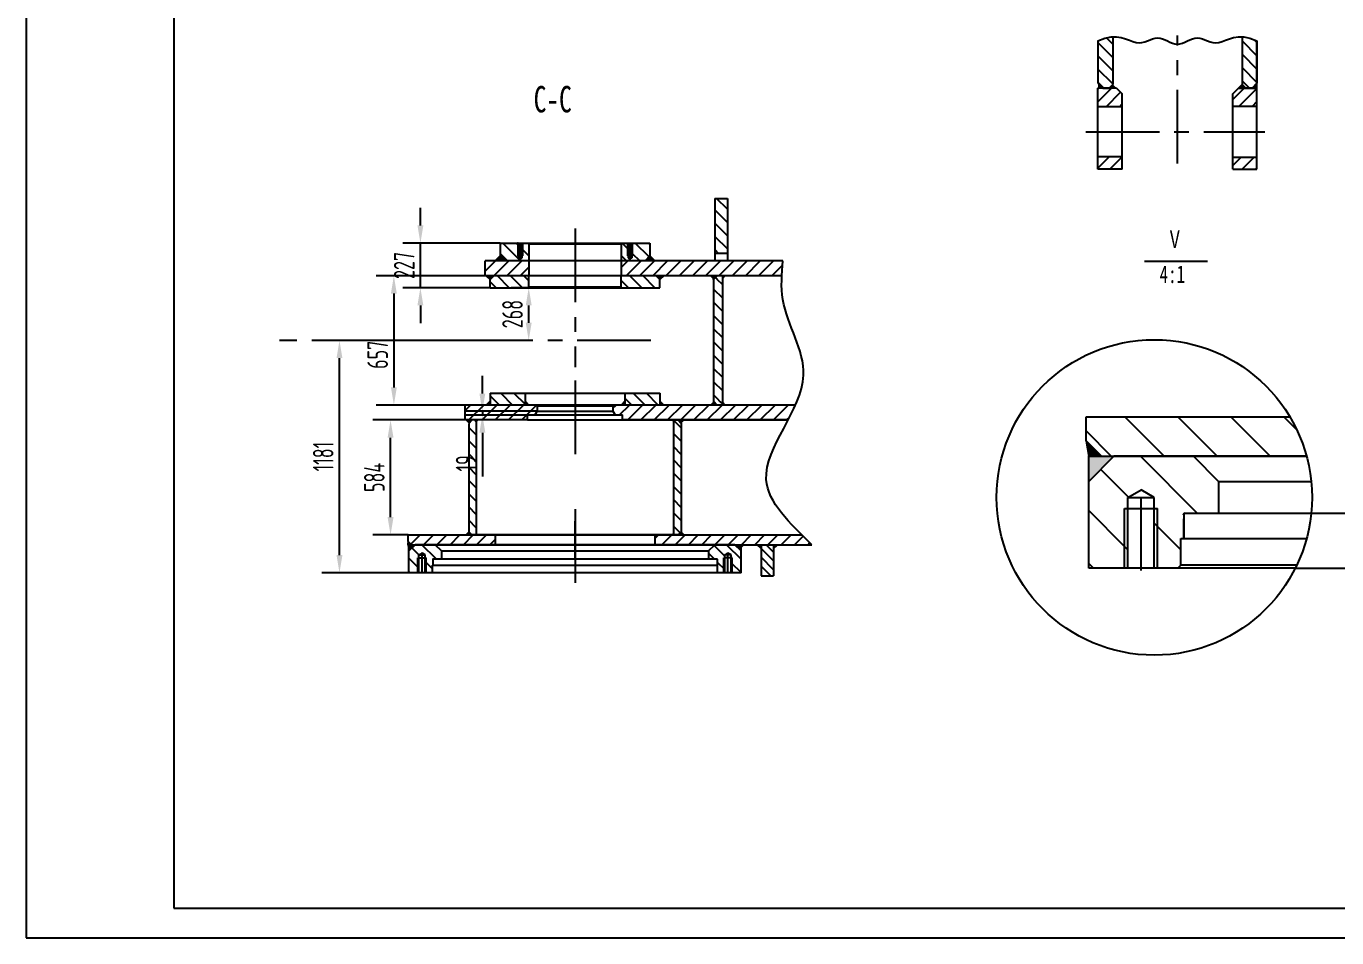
# Model space of a CAD drawing. Header units: millimetres. Extents: x 0 to 12600, y 0 to 8910.
# Drawn here: x 0 to 6665, y 0 to 4635 of the extents above; entities that cross this region are included whole.
import ezdxf

# ---------------------------------------------------------------- set-up
doc = ezdxf.new("R2010")
doc.units = ezdxf.units.MM
doc.header["$LTSCALE"] = 300
doc.linetypes.add('F', pattern=[0.75, 0.5, -0.25])
doc.linetypes.add('G', pattern=[2, 1.25, -0.25, 0.25, -0.25])
for name, color, linetype in [('01', 7, 'Continuous'), ('02', 1, 'Continuous'), ('04', 2, 'F'), ('05', 4, 'G'), ('08', 1, 'Continuous'), ('11', 3, 'Continuous')]:
    doc.layers.add(name, color=color, linetype=linetype)
doc.styles.get("Standard").update_dxf_attribs({"font": 'isocp', "width": 0.707, "bigfont": 'intecad.shx'})
doc.dimstyles.new('INTE', dxfattribs={"dimscale": 30, "dimtxt": 3.5, "dimasz": 3, "dimexe": 3, "dimexo": 0, "dimgap": 1, "dimtad": 1, "dimdec": 3, "dimdsep": 46, "dimtxsty": 'Standard', "dimcen": 0, "dimclrd": 1, "dimclre": 1, "dimclrt": 3, "dimaunit": 1, "dimadec": 0, "dimazin": 0, "dimtfac": 1, "dimtdec": 3, "dimtmove": 0, "dimatfit": 0, "dimfxl": 1, "dimarcsym": 0})
pattern_1 = [(315, (-2.6, 7919.87), (-33.67596, -33.67596), [])]
pattern_2 = [(315, (-2314.384, 7227.41), (-33.67596, -33.67596), [])]
pattern_3 = [(225, (-2314.384, 7227.41), (-33.67596, 33.67596), [])]
pattern_4 = [(45, (-6732.785, 2642.085), (-33.67596, 33.67596), [])]
pattern_5 = [(135, (638.734, 2157), (-33.67596, -33.67596), [])]

# ---------------------------------------------------------------- blocks, each defined once
blk = doc.blocks.new('*D189')
at = {"layer": '08', "color": 1, "lineweight": -2}
for p, q in [((2285.2, 3037.3), (1503.1, 3037.3)), ((1593.1, 1946.3), (1593.1, 2947.3)), ((1946.5, 1856.3), (1503.1, 1856.3))]:
    blk.add_line(p, q, dxfattribs=at)
at = {"layer": '08', "color": 1}
for points in [[(1578.1, 2947.3), (1608.1, 2947.3), (1593.1, 3037.3)], [(1578.1, 1946.3), (1608.1, 1946.3), (1593.1, 1856.3)]]:
    blk.add_solid(points, dxfattribs=at)
at = {"layer": 'Defpoints', "color": 0}
for p in [(1593.1, 3037.3), (2285.2, 3037.3), (1946.5, 1856.3)]:
    blk.add_point(p, dxfattribs=at)
at = {"layer": '08', "color": 3, "insert": (1510.6, 2446.8), "char_height": 105, "attachment_point": 5, "rotation": 90}
blk.add_mtext('1181', dxfattribs=at)
blk = doc.blocks.new('*D190')
at = {"layer": '08', "color": 1, "lineweight": -2}
for p, q in [((2232, 2632.8), (1762.9, 2632.8)), ((1852.9, 2138.8), (1852.9, 2542.8)), ((1943, 2048.8), (1762.9, 2048.8))]:
    blk.add_line(p, q, dxfattribs=at)
at = {"layer": '08', "color": 1}
for points in [[(1837.9, 2542.8), (1867.9, 2542.8), (1852.9, 2632.8)], [(1837.9, 2138.8), (1867.9, 2138.8), (1852.9, 2048.8)]]:
    blk.add_solid(points, dxfattribs=at)
at = {"layer": 'Defpoints', "color": 0}
for p in [(1852.9, 2632.8), (2232, 2632.8), (1943, 2048.8)]:
    blk.add_point(p, dxfattribs=at)
at = {"layer": '08', "color": 3, "insert": (1770.4, 2340.8), "char_height": 105, "attachment_point": 5, "rotation": 90}
blk.add_mtext('584', dxfattribs=at)
blk = doc.blocks.new('*U181', base_point=(1829.9, 4362.6))
at = {"layer": '01'}
for p, q in [((1829.9, 4362.6), (1828.4, 4364.1)), ((1829.9, 4362.6), (3277.8, 4362.6)), ((3277.8, 4362.6), (3279.3, 4364.1))]:
    blk.add_line(p, q, dxfattribs=at)
blk = doc.blocks.new('*D191')
at = {"layer": '08', "color": 1, "lineweight": -2}
for p, q in [((2004.7, 3622.3), (2004.7, 3712.3)), ((2410, 3532.3), (1914.7, 3532.3)), ((2004.7, 3305.3), (2004.7, 3532.3)), ((2359, 3305.3), (1914.7, 3305.3)), ((2004.7, 3215.3), (2004.7, 3125.3))]:
    blk.add_line(p, q, dxfattribs=at)
at = {"layer": '08', "color": 1}
for points in [[(1989.7, 3622.3), (2019.7, 3622.3), (2004.7, 3532.3)], [(1989.7, 3215.3), (2019.7, 3215.3), (2004.7, 3305.3)]]:
    blk.add_solid(points, dxfattribs=at)
at = {"layer": 'Defpoints', "color": 0}
for p in [(2004.7, 3532.3), (2410, 3532.3), (2359, 3305.3)]:
    blk.add_point(p, dxfattribs=at)
at = {"layer": '08', "color": 3, "insert": (1922.2, 3418.8), "char_height": 105, "attachment_point": 5, "rotation": 90}
blk.add_mtext('227', dxfattribs=at)
blk = doc.blocks.new('*D192')
at = {"layer": '08', "color": 1, "lineweight": -2}
for p, q in [((2334, 3365.8), (1779.8, 3365.8)), ((1869.8, 3275.8), (1869.8, 2798.8)), ((2232, 2708.8), (1779.8, 2708.8))]:
    blk.add_line(p, q, dxfattribs=at)
at = {"layer": '08', "color": 1}
for points in [[(1854.8, 3275.8), (1884.8, 3275.8), (1869.8, 3365.8)], [(1854.8, 2798.8), (1884.8, 2798.8), (1869.8, 2708.8)]]:
    blk.add_solid(points, dxfattribs=at)
at = {"layer": 'Defpoints', "color": 0}
for p in [(2334, 3365.8), (1869.8, 2708.8), (2232, 2708.8)]:
    blk.add_point(p, dxfattribs=at)
at = {"layer": '08', "color": 3, "insert": (1787.3, 2964.4), "char_height": 105, "attachment_point": 5, "rotation": 90}
blk.add_mtext('657', dxfattribs=at)
blk = doc.blocks.new('*U180', base_point=(3571.6, 6063.5))
at = {"layer": '01'}
for p, q in [((3554.8, 6063.5), (3554.8, 5973.5)), ((3588.4, 6063.5), (3588.4, 5973.5)), ((3592.6, 5987.5), (3550.6, 5987.5)), ((3588.4, 5973.5), (3554.8, 5973.5)), ((3554.8, 5973.5), (3571.6, 5963.8)), ((3588.4, 5973.5), (3571.6, 5963.8))]:
    blk.add_line(p, q, dxfattribs=at)
at = {"layer": '02'}
for p, q in [((3550.6, 6063.5), (3550.6, 5987.5)), ((3592.6, 6063.5), (3592.6, 5987.5))]:
    blk.add_line(p, q, dxfattribs=at)
at = {"layer": '05'}
blk.add_line((3571.6, 6066.5), (3571.6, 5960.8), dxfattribs=at)
blk = doc.blocks.new('*U184', base_point=(4154.2, 3555))
at = {"layer": '01'}
for p, q in [((4154.2, 3555), (4151.2, 3552)), ((4154.2, 3555), (4624.2, 3555)), ((4624.2, 3555), (4627.2, 3552))]:
    blk.add_line(p, q, dxfattribs=at)
blk = doc.blocks.new('*U183', base_point=(4624.2, 3776))
at = {"layer": '01'}
for p, q in [((4154.2, 3776), (4151.2, 3779)), ((4624.2, 3776), (4154.2, 3776)), ((4624.2, 3776), (4627.2, 3779))]:
    blk.add_line(p, q, dxfattribs=at)
blk = doc.blocks.new('r4eer')
at = {"layer": '01', "color": 7, "linetype": 'Continuous'}
for p, q in [((4777.6, 7205.2), (4787.2, 7210.7)), ((4777.6, 7130.2), (4777.6, 7205.2)), ((4796.8, 7205.2), (4777.6, 7205.2)), ((4796.8, 7205.2), (4787.2, 7210.7)), ((4796.8, 7130.2), (4796.8, 7205.2)), ((4799.2, 7194.2), (4775.2, 7194.2))]:
    blk.add_line(p, q, dxfattribs=at)
at = {"layer": '02', "color": 1, "linetype": 'Continuous'}
for p, q in [((4775.2, 7130.2), (4775.2, 7194.2)), ((4799.2, 7130.2), (4799.2, 7194.2)), ((4777.6, 7130.2), (4774.6, 7130.2))]:
    blk.add_line(p, q, dxfattribs=at)
at = {"layer": '05'}
blk.add_line((4787.2, 7127.2), (4787.2, 7213.7), dxfattribs=at)
blk = doc.blocks.new('*D186')
at = {"layer": '08', "color": 1, "lineweight": -2}
for p, q in [((2592.8, 3305.3), (2465.5, 3305.3)), ((2555.5, 3127.3), (2555.5, 3215.3)), ((2570.4, 3037.3), (2465.5, 3037.3))]:
    blk.add_line(p, q, dxfattribs=at)
at = {"layer": '08', "color": 1}
for points in [[(2540.5, 3215.3), (2570.5, 3215.3), (2555.5, 3305.3)], [(2540.5, 3127.3), (2570.5, 3127.3), (2555.5, 3037.3)]]:
    blk.add_solid(points, dxfattribs=at)
at = {"layer": 'Defpoints', "color": 0}
for p in [(2555.5, 3305.3), (2592.8, 3305.3), (2570.4, 3037.3)]:
    blk.add_point(p, dxfattribs=at)
at = {"layer": '08', "color": 3, "insert": (2473, 3171.3), "char_height": 105, "attachment_point": 5, "rotation": 90}
blk.add_mtext('268', dxfattribs=at)
blk = doc.blocks.new('*U182', base_point=(-1331.9, -2761.9))
at = {"layer": '02', "color": 1, "linetype": 'Continuous'}
for p, q in [((-1765.9, -3184.3), (-1605.5, -3023.9)), ((-1518.8, -3273.9), (-1268.8, -3023.9)), ((-1182, -3273.9), (-932, -3023.9)), ((-845.2, -3273.9), (-595.2, -3023.9)), ((-508.5, -3273.9), (-426.3, -3191.7))]:
    blk.add_line(p, q, dxfattribs=at)
blk = doc.blocks.new('*D187')
at = {"layer": '08', "color": 1, "lineweight": -2}
for p, q in [((6535.1, 2159), (6958.8, 2159)), ((6868.8, 1969), (6868.8, 2069)), ((6453.7, 1879), (6958.8, 1879))]:
    blk.add_line(p, q, dxfattribs=at)
at = {"layer": '08', "color": 1}
for points in [[(6853.8, 2069), (6883.8, 2069), (6868.8, 2159)], [(6853.8, 1969), (6883.8, 1969), (6868.8, 1879)]]:
    blk.add_solid(points, dxfattribs=at)
at = {"layer": 'Defpoints', "color": 0}
for p in [(6535.1, 2159), (6868.8, 2159), (6453.7, 1879)]:
    blk.add_point(p, dxfattribs=at)
at = {"layer": '08', "color": 3, "insert": (6786.3, 2019), "char_height": 105, "attachment_point": 5, "rotation": 90}
blk.add_mtext('70', dxfattribs=at)
blk = doc.blocks.new('*D198')
at = {"layer": '08', "color": 1, "lineweight": -2}
for p, q in [((2319.8, 2767.2), (2319.8, 2857.2)), ((2598.1, 2677.2), (2229.8, 2677.2)), ((2319.8, 2677.2), (2319.8, 2658.2)), ((2549.5, 2658.2), (2229.8, 2658.2)), ((2319.8, 2568.2), (2319.8, 2346.1))]:
    blk.add_line(p, q, dxfattribs=at)
at = {"layer": '08', "color": 1}
for points in [[(2304.8, 2767.2), (2334.8, 2767.2), (2319.8, 2677.2)], [(2304.8, 2568.2), (2334.8, 2568.2), (2319.8, 2658.2)]]:
    blk.add_solid(points, dxfattribs=at)
at = {"layer": 'Defpoints', "color": 0}
for p in [(2598.1, 2677.2), (2319.8, 2658.2), (2549.5, 2658.2)]:
    blk.add_point(p, dxfattribs=at)
at = {"layer": '08', "color": 3, "insert": (2237.3, 2412.1), "char_height": 105, "attachment_point": 5, "rotation": 90}
blk.add_mtext('19', dxfattribs=at)
blk = doc.blocks.new('*U224')
at = {"layer": '01'}
for points in [[(25, 292), (25, 5)], [(25, 5), (415, 5)]]:
    blk.add_lwpolyline(points, dxfattribs=at)
at = {"layer": '02'}
for points in [[(0, 297), (0, 0)], [(0, 0), (420, 0)]]:
    blk.add_lwpolyline(points, dxfattribs=at)

msp = doc.modelspace()

# ---------------------------------------------------------------- hatches: boundary and pattern name
at = {"layer": '02'}
h = msp.add_hatch(dxfattribs=at)
h.set_pattern_fill('ANSI31', color=256, scale=15, angle=90, style=0)
h.set_pattern_definition(pattern_5)
h.paths.add_polyline_path([(5526.2423, 4580.6502), (5517.2639, 4580.4706), (5485.8763, 4574.0397), (5450.2423, 4560.1192), (5450.2423, 4345.5314), (5475.2423, 4320.5314), (5507.2423, 4320.5314), (5526.2423, 4339.5314)])
h = msp.add_hatch(dxfattribs=at)
h.set_pattern_fill('ANSI31', color=256, scale=15, angle=90, style=0)
h.set_pattern_definition(pattern_5)
h.paths.add_polyline_path([(6183.2423, 4339.5314), (6202.2423, 4320.5314), (6234.2423, 4320.5314), (6259.2423, 4345.5314), (6259.2423, 4560.1192), (6223.6082, 4574.0397), (6192.2206, 4580.4706), (6183.2423, 4580.6502)])
for points in [[(5450.2423, 4345.5314), (5450.2423, 4320.5314), (5475.2423, 4320.5314)], [(5526.2423, 4339.5314), (5507.2423, 4320.5314), (5545.2423, 4320.5314)], [(6183.2423, 4339.5314), (6164.2423, 4320.5314), (6202.2423, 4320.5314)], [(6234.2423, 4320.5314), (6259.2423, 4320.5314), (6259.2423, 4345.5314)], [(2434.9677, 3441.8067), (2384.9677, 3441.8067), (2409.9677, 3466.8067)], [(3146.9677, 3441.8067), (3196.9677, 3441.8067), (3171.9677, 3466.8067)], [(3511.9677, 3363.3067), (3511.9677, 3365.8067), (3482.4677, 3365.8067), (3495.4677, 3352.8067), (3495.4677, 3346.8067)], [(3514.4677, 3365.8067), (3511.9677, 3365.8067), (3511.9677, 3363.3067)], [(3553.4677, 3365.8067), (3540.4677, 3365.8067), (3540.4677, 3352.8067)], [(2358.9677, 2708.8067), (2339.9677, 2708.8067), (2358.9677, 2727.8067)], [(2536.9677, 2708.8067), (2555.9677, 2708.8067), (2536.9677, 2727.8067)], [(3044.9677, 2708.8067), (3025.9677, 2708.8067), (3044.9677, 2727.8067)], [(3222.9677, 2708.8067), (3241.9677, 2708.8067), (3222.9677, 2727.8067)], [(3511.9677, 2711.3067), (3511.9677, 2708.8067), (3482.4677, 2708.8067), (3495.4677, 2721.8067), (3495.4677, 2727.8067)], [(3514.4677, 2708.8067), (3511.9677, 2708.8067), (3511.9677, 2711.3067)], [(3553.4677, 2708.8067), (3540.4677, 2708.8067), (3540.4677, 2721.8067)], [(2288.9677, 2632.8067), (2296.9677, 2632.8067), (2288.9677, 2624.8067)], [(3292.9677, 2632.8067), (3284.9677, 2632.8067), (3292.9677, 2624.8067)], [(3330.9677, 2616.8067), (3330.9677, 2615.3067), (3313.4677, 2632.8067), (3330.9677, 2632.8067)], [(5468.7225, 2448.6068), (5403.8945, 2448.6068), (5389.8945, 2526.1335)], [(1946.4677, 1966.8067), (1942.9677, 2014.8067), (1958.9677, 1998.8067), (1978.4677, 1998.8067)], [(3292.9677, 2048.8067), (3284.9677, 2048.8067), (3292.9677, 2056.8067)], [(1946.4677, 1966.8067), (1946.4677, 1998.8067), (1958.9677, 1998.8067), (1978.4677, 1998.8067)], [(3736.9677, 1979.9628), (3736.9677, 1998.8067), (3717.9677, 1998.8067)], [(3800.9677, 1979.9628), (3800.9677, 1998.8067), (3819.9677, 1998.8067)]]:
    msp.add_hatch(color=256, dxfattribs=at).paths.add_polyline_path(points)
h = msp.add_hatch(dxfattribs=at)
h.set_pattern_fill('ANSI31', color=256, scale=15, style=0)
h.set_pattern_definition(pattern_4)
h.paths.add_polyline_path([(5545.2423, 4320.5314), (5450.2423, 4320.5314), (5450.2423, 4225.5314), (5573.7423, 4225.5314), (5573.7423, 4290.5314)])
h.paths.add_polyline_path([(5450.2423, 3971.5314), (5450.2423, 3907.5314), (5573.7423, 3907.5314), (5573.7423, 3971.5314)])
h = msp.add_hatch(dxfattribs=at)
h.set_pattern_fill('ANSI31', color=256, scale=15, style=0)
h.set_pattern_definition(pattern_4)
h.paths.add_polyline_path([(6259.2423, 4228.5314), (6259.2423, 4320.5314), (6164.8239, 4320.5314), (6135.7423, 4290.5314), (6135.7423, 4228.5314)])
h.paths.add_polyline_path([(6135.7423, 3968.5314), (6135.7423, 3907.5314), (6259.2423, 3907.5314), (6259.2423, 3968.5314)])
at = {"layer": '02', "linetype": 'Continuous'}
h = msp.add_hatch(dxfattribs=at)
h.set_pattern_fill('ANSI31', color=1, scale=15, angle=180, style=0)
h.set_pattern_definition(pattern_2)
h.paths.add_polyline_path([(3565.9677, 3479.8067), (3501.9677, 3479.8067), (3501.9677, 3681.9624), (3501.9677, 3759.8067), (3565.9677, 3759.8067), (3565.9677, 3703.3121)])
h = msp.add_hatch(dxfattribs=at)
h.set_pattern_fill('ANSI31', color=1, scale=15, angle=180, style=0)
h.set_pattern_definition([(315, (-2020.56, 6899.26), (-33.67596, -33.67596), [])])
h.paths.add_polyline_path([(2499.4677, 3532.3067), (2499.4677, 3468.3067), (2501.8677, 3468.3067), (2501.8677, 3457.3067), (2511.4677, 3451.7641), (2511.4677, 3448.7641), (2511.4677, 3441.8067), (2434.9677, 3441.8067), (2409.9677, 3466.8067), (2409.9677, 3532.3067)])
h.paths.add_polyline_path([(2523.4677, 3532.3067), (2552.9677, 3532.3067), (2555.9677, 3529.3067), (2555.9677, 3441.8067), (2511.4677, 3441.8067), (2511.4677, 3451.7641), (2521.0677, 3457.3067), (2521.0677, 3468.3067), (2523.4677, 3468.3067)])
h.paths.add_polyline_path([(3082.4677, 3532.3067), (3083.083, 3532.3067), (3171.9677, 3532.3067), (3171.9677, 3466.8067), (3146.9677, 3441.8067), (3070.4677, 3441.8067), (3070.4677, 3451.7641), (3080.0677, 3457.3067), (3080.0677, 3468.3067), (3082.4677, 3468.3067)])
h.paths.add_polyline_path([(3058.4677, 3468.3067), (3060.8677, 3468.3067), (3060.8677, 3457.3067), (3070.4677, 3451.7641), (3070.4677, 3448.7641), (3070.4677, 3441.8067), (3025.9677, 3441.8067), (3025.9677, 3529.3067), (3028.9677, 3532.3067), (3058.4677, 3532.3067)])
h.paths.add_polyline_path([(3060.8677, 3457.3067), (3070.4677, 3457.3067), (3070.4677, 3451.7641)], flags=16)
h.paths.add_polyline_path([(2511.4677, 3451.7641), (2511.4677, 3457.3067), (2521.0677, 3457.3067)], flags=16)
h = msp.add_hatch(dxfattribs=at)
h.set_pattern_fill('ANSI31', color=1, scale=15, angle=270, style=0)
h.set_pattern_definition(pattern_3)
h.paths.add_polyline_path([(2555.9677, 3441.8067), (2555.9677, 3365.8067), (2377.9677, 3365.8067), (2333.9677, 3365.8067), (2333.9677, 3441.8067)])
edge = h.paths.add_edge_path()
edge.add_line((3495.566, 3441.8067), (3848.1082, 3441.8067))
edge.add_spline(control_points=[(3848.1082, 3441.8067), (3846.0337, 3416.4477), (3843.9592, 3391.0888), (3842.8018, 3365.8067)], knot_values=[1487.605752324, 1487.605752324, 1487.605752324, 1487.605752324, 1563.16082255, 1563.16082255, 1563.16082255, 1563.16082255], degree=3, periodic=0)
edge.add_line((3842.8018, 3365.8067), (3490.3866, 3365.8067))
edge.add_line((3490.3866, 3365.8067), (3025.9677, 3365.8067))
edge.add_line((3025.9677, 3365.8067), (3025.9677, 3441.8067))
edge.add_line((3025.9677, 3441.8067), (3146.9677, 3441.8067))
edge.add_line((3146.9677, 3441.8067), (3495.566, 3441.8067))
at = {"layer": '02'}
h = msp.add_hatch(color=256, dxfattribs=at)
h.paths.add_polyline_path([(2358.9677, 3346.8067), (2358.9677, 3365.8067), (2377.9677, 3365.8067)])
h.paths.add_polyline_path([(2358.9677, 3346.8067), (2339.9677, 3365.8067), (2358.9677, 3365.8067)])
at = {"layer": '02', "linetype": 'Continuous'}
h = msp.add_hatch(dxfattribs=at)
h.set_pattern_fill('ANSI31', color=1, scale=15, angle=180, style=0)
h.set_pattern_definition(pattern_1)
h.paths.add_polyline_path([(2358.9677, 3305.3067), (2358.9677, 3346.8067), (2377.9677, 3365.8067), (2555.9677, 3365.8067), (2555.9677, 3305.3067)])
h.paths.add_polyline_path([(3025.9677, 3305.3067), (3025.9677, 3365.8067), (3164.6086, 3365.8067), (3149.4677, 3346.8067), (3149.4677, 3305.3067)])
h.paths.add_polyline_path([(3164.6086, 3305.3067), (3149.4677, 3305.3067), (3149.4677, 3346.8067), (3164.6086, 3346.8067)])
h.paths.add_polyline_path([(3164.6086, 3346.8067), (3185.3276, 3346.8067), (3185.3276, 3305.3067), (3164.6086, 3305.3067)])
h.paths.add_polyline_path([(3222.9677, 3346.8067), (3222.9677, 3305.3067), (3185.3276, 3305.3067), (3185.3276, 3346.8067)])
h.paths.add_polyline_path([(3203.9677, 3365.8067), (3222.9677, 3346.8067), (3185.3276, 3346.8067), (3185.3276, 3365.8067)])
h.paths.add_polyline_path([(3164.6086, 3365.8067), (3185.3276, 3365.8067), (3185.3276, 3346.8067), (3164.6086, 3346.8067)])
h.paths.add_polyline_path([(3164.6086, 3346.8067), (3149.4677, 3346.8067), (3164.6086, 3365.8067)])
at = {"layer": '02'}
h = msp.add_hatch(color=256, dxfattribs=at)
h.paths.add_polyline_path([(3222.9677, 3346.8067), (3222.9677, 3365.8067), (3203.9677, 3365.8067)])
h.paths.add_polyline_path([(3222.9677, 3346.8067), (3241.9677, 3365.8067), (3222.9677, 3365.8067)])
at = {"layer": '02', "linetype": 'Continuous'}
h = msp.add_hatch(dxfattribs=at)
h.set_pattern_fill('ANSI31', color=1, scale=15, angle=180, style=0)
h.set_pattern_definition(pattern_2)
h.paths.add_polyline_path([(2358.9677, 2708.8067), (2358.9677, 2769.3067), (2536.9677, 2769.3067), (2536.9677, 2708.8067)])
h.paths.add_polyline_path([(3044.9677, 2708.8067), (3044.9677, 2769.3067), (3222.9677, 2769.3067), (3222.9677, 2708.8067)])
h = msp.add_hatch(dxfattribs=at)
h.set_pattern_fill('ANSI31', color=1, scale=15, angle=270, style=0)
h.set_pattern_definition([(225, (-2314.384, 7227.61), (-33.67596, 33.67596), [])])
h.paths.add_polyline_path([(2231.9677, 2632.8067), (2231.9677, 2708.8067), (2594.3827, 2708.8067), (2598.0777, 2702.4067), (2598.0777, 2677.2067), (2587.1081, 2658.2067), (2549.5427, 2658.2067), (2549.5427, 2632.8067)])
edge = h.paths.add_edge_path()
edge.add_spline(control_points=[(3912.4382, 2708.8067), (3901.1759, 2683.4001), (3888.4011, 2658.0426), (3875.1815, 2632.8067)], knot_values=[731.818398396, 731.818398396, 731.818398396, 731.818398396, 810.694630061, 810.694630061, 810.694630061, 810.694630061], degree=3, periodic=0)
edge.add_line((3875.1815, 2632.8067), (3032.3927, 2632.8067))
edge.add_line((3032.3927, 2632.8067), (3032.3927, 2658.2067))
edge.add_line((3032.3927, 2658.2067), (2994.8274, 2658.2067))
edge.add_line((2994.8274, 2658.2067), (2983.8577, 2677.2067))
edge.add_line((2983.8577, 2677.2067), (2983.8577, 2702.4067))
edge.add_line((2983.8577, 2702.4067), (2987.5528, 2708.8067))
edge.add_line((2987.5528, 2708.8067), (3912.4382, 2708.8067))
at = {"layer": '02'}
h = msp.add_hatch(color=256, dxfattribs=at)
h.paths.add_polyline_path([(2250.9677, 2616.8067), (2266.9677, 2632.8067), (2250.9677, 2632.8067)])
h.paths.add_polyline_path([(2250.9677, 2619.8067), (2250.9677, 2632.8067), (2237.9677, 2632.8067)])
h = msp.add_hatch(dxfattribs=at)
h.set_pattern_fill('ANSI31', color=256, scale=15, angle=180, style=0)
h.set_pattern_definition(pattern_2)
h.paths.add_polyline_path([(3292.9677, 2632.8067), (3313.4677, 2632.8067), (3330.9677, 2615.3067), (3330.9677, 2064.8067), (3314.9677, 2048.8067), (3292.9677, 2048.8067)])
h.paths.add_polyline_path([(2288.9677, 2048.8067), (2266.9677, 2048.8067), (2250.9677, 2064.8067), (2250.9677, 2615.3067), (2268.4677, 2632.8067), (2288.9677, 2632.8067)])
h = msp.add_hatch(color=256, dxfattribs=at)
h.paths.add_polyline_path([(3330.9677, 2616.8067), (3314.9677, 2632.8067), (3330.9677, 2632.8067)])
h.paths.add_polyline_path([(3330.9677, 2619.8067), (3330.9677, 2632.8067), (3343.9677, 2632.8067)])
at = {"layer": '02', "linetype": 'Continuous'}
msp.add_hatch(color=1, dxfattribs=at).paths.add_polyline_path([(5531.8945, 2448.6068), (5403.8945, 2448.6068), (5403.8945, 2320.6068)])
at = {"layer": '02'}
h = msp.add_hatch(color=256, dxfattribs=at)
h.paths.add_polyline_path([(2250.9677, 2048.8067), (2269.9677, 2048.8067), (2250.9677, 2067.8067)])
h.paths.add_polyline_path([(2237.9677, 2048.8067), (2250.9677, 2048.8067), (2250.9677, 2061.8067)])
h = msp.add_hatch(color=256, dxfattribs=at)
h.paths.add_polyline_path([(3330.9677, 2048.8067), (3311.9677, 2048.8067), (3330.9677, 2067.8067)])
h.paths.add_polyline_path([(3343.9677, 2048.8067), (3330.9677, 2048.8067), (3330.9677, 2061.8067)])
at = {"layer": '02', "linetype": 'Continuous'}
h = msp.add_hatch(dxfattribs=at)
h.set_pattern_fill('ANSI31', color=1, scale=15, angle=270, style=0)
h.set_pattern_definition(pattern_3)
h.paths.add_polyline_path([(2384.4677, 1998.8067), (1958.9677, 1998.8067), (1942.9677, 2014.8067), (1942.9677, 2048.8067), (2384.4677, 2048.8067)])
edge = h.paths.add_edge_path()
edge.add_spline(control_points=[(3943.9894, 2048.8067), (3961.1132, 2032.1119), (3978.6348, 2015.4593), (3996.1563, 1998.8067)], knot_values=[0, 0, 0, 0, 63.111672895, 63.111672895, 63.111672895, 63.111672895], degree=3, periodic=0)
edge.add_line((3996.1563, 1998.8067), (3197.4677, 1998.8067))
edge.add_line((3197.4677, 1998.8067), (3197.4677, 2048.8067))
edge.add_line((3197.4677, 2048.8067), (3314.9677, 2048.8067))
edge.add_line((3314.9677, 2048.8067), (3943.9894, 2048.8067))
at = {"layer": '02'}
h = msp.add_hatch(color=256, dxfattribs=at)
h.paths.add_polyline_path([(1946.4677, 1966.8067), (1942.9677, 1998.8067), (1946.4677, 1998.8067)])
h.paths.add_polyline_path([(1958.9677, 1998.8067), (1978.4677, 1998.8067), (1946.4677, 1966.8067), (1946.4677, 1998.8067), (1942.9677, 1998.8067), (1942.9677, 2007.8067), (1942.9677, 2014.8067)])
at = {"layer": '02', "linetype": 'Continuous'}
h = msp.add_hatch(dxfattribs=at)
h.set_pattern_fill('ANSI31', color=1, scale=15, angle=180, style=0)
h.set_pattern_definition(pattern_1)
h.paths.add_polyline_path([(3635.4677, 1856.4067), (3589.9677, 1856.4067), (3589.9677, 1932.4067), (3585.7677, 1932.4067), (3585.7677, 1946.4067), (3568.9677, 1956.1062), (3552.1677, 1946.4067), (3552.1677, 1932.4067), (3547.9677, 1932.4067), (3547.9677, 1856.4067), (3514.9277, 1856.4067), (3514.9277, 1894.4067), (3514.6777, 1894.4067), (3514.6777, 1926.4067), (3470.4677, 1926.4067), (3470.4677, 1966.8067), (3502.4677, 1998.8067), (3603.4677, 1998.8067), (3635.4677, 1966.8067)])
h.paths.add_polyline_path([(2111.4677, 1966.8067), (2111.4677, 1926.4067), (2067.2577, 1926.4067), (2067.2577, 1894.4067), (2067.0077, 1894.4067), (2067.0077, 1856.4067), (2033.9677, 1856.4067), (2033.9677, 1932.4067), (2029.7677, 1932.4067), (2029.7677, 1946.4067), (2012.9677, 1956.1062), (1996.1677, 1946.4067), (1996.1677, 1932.4067), (1991.9677, 1932.4067), (1991.9677, 1856.4067), (1946.4677, 1856.4067), (1946.4677, 1966.8067), (1978.4677, 1998.8067), (2079.4677, 1998.8067)])
h.paths.add_polyline_path([(1996.1677, 1856.4067), (1991.9677, 1856.4067), (1991.9677, 1932.4067), (1996.1677, 1932.4067)], flags=17)
h.paths.add_polyline_path([(2033.9677, 1856.4067), (2029.7677, 1856.4067), (2029.7677, 1932.4067), (2033.9677, 1932.4067)], flags=16)
h.paths.add_polyline_path([(3552.1677, 1856.4067), (3547.9677, 1856.4067), (3547.9677, 1932.4067), (3552.1677, 1932.4067)], flags=17)
h.paths.add_polyline_path([(3589.9677, 1856.4067), (3585.7677, 1856.4067), (3585.7677, 1932.4067), (3589.9677, 1932.4067)], flags=16)
at = {"layer": '02'}
h = msp.add_hatch(color=256, dxfattribs=at)
h.paths.add_polyline_path([(3635.4677, 1966.8067), (3603.4677, 1998.8067), (3635.4677, 1998.8067)])
h.paths.add_polyline_path([(3635.4677, 1985.8067), (3635.4677, 1998.8067), (3648.4677, 1998.8067)])
at = {"layer": '02', "linetype": 'Continuous'}
h = msp.add_hatch(dxfattribs=at)
h.set_pattern_fill('ANSI31', color=1, scale=10, angle=180, style=0)
h.set_pattern_definition([(315, (-2.6, 7919.868), (-22.45064, -22.45064), [])])
h.paths.add_polyline_path([(3800.9677, 1998.8067), (3736.9677, 1998.8067), (3736.9677, 1839.8404), (3800.9677, 1839.8404)])

# ---------------------------------------------------------------- linework, layer by layer
for p, q in [((6183.2423, 4466.5314), (6183.2423, 4339.5314)), ((5450.2423, 4345.5314), (5475.2423, 4320.5314)), ((5507.2423, 4320.5314), (5526.2423, 4339.5314)), ((6202.2423, 4320.5314), (6183.2423, 4339.5314)), ((6259.2423, 4345.5314), (6234.2423, 4320.5314)), ((5475.2423, 4320.5314), (5507.2423, 4320.5314)), ((6234.2423, 4320.5314), (6202.2423, 4320.5314)), ((3501.9677, 3759.8067), (3565.9677, 3759.8067)), ((3565.9677, 3759.8067), (3565.9677, 3703.3121)), ((2409.9677, 3532.3067), (3171.9677, 3532.3067)), ((2409.9677, 3532.3067), (2409.9677, 3466.8067)), ((2409.9677, 3466.8067), (2434.9677, 3441.8067)), ((3171.9677, 3466.8067), (3146.9677, 3441.8067)), ((3171.9677, 3532.3067), (3171.9677, 3466.8067)), ((2333.9677, 3365.8067), (2333.9677, 3441.8067)), ((3146.9677, 3441.8067), (2434.9677, 3441.8067)), ((3848.1082, 3441.8067), (2790.9677, 3441.8067)), ((2358.9677, 3346.8067), (2377.9677, 3365.8067)), ((2358.9677, 3305.3067), (2358.9677, 3346.8067)), ((3203.9677, 3365.8067), (2377.9677, 3365.8067)), ((3222.9677, 3346.8067), (3203.9677, 3365.8067)), ((3222.9677, 3305.3067), (3222.9677, 3346.8067)), ((2358.9677, 3305.3067), (3222.9677, 3305.3067)), ((2358.9677, 2769.3067), (3222.9677, 2769.3067)), ((2358.9677, 2769.3067), (2358.9677, 2708.8067)), ((3222.9677, 2769.3067), (3222.9677, 2708.8067)), ((3912.4382, 2708.8067), (2231.9677, 2708.8067)), ((2231.9677, 2632.8067), (2231.9677, 2708.8067)), ((3222.9677, 2708.8067), (2358.9677, 2708.8067)), ((2549.9677, 2632.8067), (2231.9677, 2632.8067)), ((2266.9677, 2631.3067), (2250.9677, 2615.3067)), ((2250.9677, 2615.3067), (2250.9677, 2064.8067)), ((2549.9677, 2632.8067), (2266.9677, 2632.8067)), ((3031.9677, 2632.8067), (3875.1815, 2632.8067)), ((3875.1815, 2632.8067), (3031.9677, 2632.8067)), ((3413.9677, 2632.8067), (3031.9677, 2632.8067)), ((3313.4677, 2632.8067), (3330.9677, 2615.3067)), ((5389.8945, 2648.6068), (6426.5677, 2648.6068)), ((5389.8945, 2526.1335), (5389.8945, 2648.6068)), ((5403.8945, 2320.6068), (5531.8945, 2448.6068)), ((5403.8945, 2448.6068), (6511.1832, 2448.6068)), ((6511.1832, 2448.6068), (5531.8945, 2448.6068)), ((5403.8945, 1879.0068), (5403.8945, 2320.6068)), ((1942.9677, 2014.8067), (1942.9677, 2048.8067)), ((1942.9677, 2048.8067), (3943.9894, 2048.8067)), ((1942.9677, 2014.8067), (1958.9677, 1998.8067)), ((2250.9677, 2064.8067), (2266.9677, 2048.8067)), ((3314.9677, 2048.8067), (2266.9677, 2048.8067)), ((1946.4677, 1966.8067), (1978.4677, 1998.8067)), ((1946.4677, 1966.8067), (1978.4677, 1998.8067)), ((1946.4677, 1856.4067), (1946.4677, 1966.8067)), ((1958.9677, 1998.8067), (3996.1563, 1998.8067)), ((3603.4677, 1998.8067), (1978.4677, 1998.8067)), ((3635.4677, 1966.8067), (3603.4677, 1998.8067)), ((3635.4677, 1966.8067), (3603.4677, 1998.8067)), ((3635.4677, 1856.4067), (3635.4677, 1966.8067)), ((3736.9677, 1998.8067), (3736.9677, 1839.8404)), ((3736.9677, 1998.8067), (3800.9677, 1998.8067)), ((3800.9677, 1998.8067), (3800.9677, 1839.8404)), ((3514.9277, 1894.4067), (3514.6777, 1894.4067)), ((6453.7154, 1879.0068), (5403.8945, 1879.0068)), ((6461.0562, 1894.0068), (5872.0545, 1894.0068)), ((3635.4677, 1856.4067), (1946.4677, 1856.4067)), ((3736.9677, 1839.8404), (3800.9677, 1839.8404))]:
    msp.add_line(p, q)
at = {"layer": '01', "color": 7, "linetype": 'Continuous'}
for p, q in [((5450.2423, 4560.1192), (5450.2423, 4345.5314)), ((5526.2423, 4580.6502), (5526.2423, 4339.5314)), ((6183.2423, 4580.6502), (6183.2423, 4339.5314)), ((6259.2423, 4560.1192), (6259.2423, 4345.5314)), ((6135.7423, 4290.5314), (6183.2423, 4339.5314)), ((6135.7423, 3907.5314), (6135.7423, 4290.5314)), ((5573.7423, 4225.5314), (5450.2423, 4225.5314)), ((6135.7423, 4228.5314), (6259.2423, 4228.5314)), ((5573.7423, 3971.5314), (5450.2423, 3971.5314)), ((6135.7423, 3968.5314), (6259.2423, 3968.5314)), ((3501.9677, 3759.8067), (3501.9677, 3681.9624)), ((3501.9677, 3681.9624), (3501.9677, 3441.8067)), ((3565.9677, 3703.3121), (3565.9677, 3441.8067)), ((2555.9677, 3529.3067), (2555.9677, 3441.8067)), ((3025.9677, 3529.3067), (3025.9677, 3441.8067)), ((3565.9677, 3479.8067), (3501.9677, 3479.8067)), ((2555.9677, 3441.8067), (2555.9677, 3365.8067)), ((3025.9677, 3441.8067), (3025.9677, 3365.8067)), ((2555.9677, 3308.3067), (2555.9677, 3365.8067)), ((3025.9677, 3308.3067), (3025.9677, 3365.8067)), ((3842.8018, 3365.8067), (3490.3866, 3365.8067)), ((3495.4677, 3346.8067), (3514.4677, 3365.8067)), ((3495.4677, 3346.8067), (3495.4677, 2727.8067)), ((3540.4677, 3365.8067), (3540.4677, 2708.8067)), ((2536.9677, 2769.3067), (2536.9677, 2708.8067)), ((3044.9677, 2769.3067), (3044.9677, 2708.8067)), ((3495.4677, 2727.8067), (3514.4677, 2708.8067)), ((2288.9677, 2632.8067), (2288.9677, 2048.8067)), ((2549.9677, 2632.8067), (2549.9677, 2658.2067)), ((3031.9677, 2632.8067), (3031.9677, 2658.2067)), ((3292.9677, 2048.8067), (3292.9677, 2632.8067)), ((3330.9677, 2615.3067), (3330.9677, 2064.8067)), ((6063.8945, 2320.6068), (5935.8945, 2448.6068)), ((6063.8945, 2320.6068), (6534.8958, 2320.6068)), ((6063.8945, 2320.6068), (6063.8945, 2159.0068)), ((5893.0545, 2159.0068), (6535.0578, 2159.0068)), ((2384.4677, 2047.3067), (2384.4677, 1998.8067)), ((3197.4677, 2047.3067), (3197.4677, 1998.8067)), ((3314.9677, 2048.8067), (3330.9677, 2064.8067)), ((5887.0545, 2031.0068), (6511.6147, 2031.0068)), ((2111.4677, 1966.8067), (2079.4677, 1998.8067)), ((2111.4677, 1966.8067), (3470.4677, 1966.8067)), ((2111.4677, 1966.8067), (2111.4677, 1926.4067)), ((3470.4677, 1966.8067), (3502.4677, 1998.8067)), ((3470.4677, 1966.8067), (3470.4677, 1926.4067)), ((2067.2577, 1894.4067), (3514.9277, 1894.4067)), ((2068.7577, 1926.4067), (3513.1777, 1926.4067))]:
    msp.add_line(p, q, dxfattribs=at)
at = {"layer": '01'}
for p, q in [((6259.2423, 4320.1187), (6259.2423, 4560.1192)), ((5450.2423, 3907.5314), (5450.2423, 4320.5314)), ((5545.2423, 4320.5314), (5450.2423, 4320.5314)), ((5545.2423, 4320.5314), (5573.7423, 4290.5314)), ((5573.7423, 3907.5314), (5573.7423, 4290.5314)), ((6165.7423, 4320.5314), (6259.2423, 4320.5314)), ((6259.2423, 3907.5314), (6259.2423, 4320.5314)), ((5573.7423, 3907.5314), (5450.2423, 3907.5314)), ((6135.7423, 3907.5314), (6259.2423, 3907.5314)), ((3495.566, 3441.8067), (2333.9677, 3441.8067)), ((6007.1415, 3438.8512), (5687.1415, 3438.8512)), ((3490.3866, 3365.8067), (2333.9677, 3365.8067)), ((2598.0777, 2677.2067), (2587.1081, 2658.2067)), ((2594.3827, 2708.8067), (2598.0777, 2702.4067)), ((2983.8577, 2702.4067), (2598.0777, 2702.4067)), ((2598.0777, 2702.4067), (2598.0777, 2677.2067)), ((2598.0777, 2702.4067), (2598.0777, 2677.2067)), ((2598.0777, 2677.2067), (2983.8577, 2677.2067)), ((2987.5528, 2708.8067), (2983.8577, 2702.4067)), ((2983.8577, 2702.4067), (2983.8577, 2677.2067)), ((2983.8577, 2677.2067), (2994.8274, 2658.2067)), ((2549.9677, 2658.2067), (3031.9677, 2658.2067)), ((2549.9677, 2632.8067), (3031.9677, 2632.8067)), ((5602.6945, 2239.0068), (5669.8945, 2277.8048)), ((5737.0945, 2239.0068), (5669.8945, 2277.8048)), ((5602.6945, 1879.0068), (5602.6945, 2239.0068)), ((5602.6945, 2239.0068), (5737.0945, 2239.0068)), ((5737.0945, 1879.0068), (5737.0945, 2239.0068)), ((5585.8945, 2183.0068), (5753.8945, 2183.0068)), ((5887.0545, 2153.0068), (5887.0545, 2031.0068)), ((5872.0545, 1894.0068), (5872.0545, 2031.0068)), ((5872.0545, 2031.0068), (5887.0545, 2031.0068)), ((2067.0077, 1857.9067), (2067.0077, 1894.4067)), ((2067.0077, 1894.4067), (2067.2577, 1894.4067)), ((2067.2577, 1924.9067), (2067.2577, 1894.4067)), ((3514.6777, 1924.9067), (3514.6777, 1894.4067)), ((3514.9277, 1857.9067), (3514.9277, 1894.4067)), ((5857.0545, 1879.0068), (5872.0545, 1894.0068))]:
    msp.add_line(p, q, dxfattribs=at)
for centre, radius, start, end in [((5893.0545, 2153.0068), 6, 90, 180), ((2068.7577, 1924.9067), 1.5, 90, 180), ((3513.1777, 1924.9067), 1.5, 0, 90)]:
    msp.add_arc(centre, radius, start, end, dxfattribs=at)
at = {"layer": '02'}
for p, q in [((2384.9677, 3441.8067), (2409.9677, 3466.8067)), ((2511.4677, 3441.8067), (2511.4677, 3532.3067)), ((3196.9677, 3441.8067), (3171.9677, 3466.8067)), ((2409.9677, 3441.8067), (2384.9677, 3441.8067)), ((2358.9677, 3365.8067), (2339.9677, 3365.8067)), ((2339.9677, 3365.8067), (2358.9677, 3346.8067)), ((2358.9677, 3346.8067), (2358.9677, 3365.8067)), ((3241.9677, 3365.8067), (3222.9677, 3346.8067)), ((3482.4677, 3365.8067), (3495.4677, 3352.8067)), ((3495.4677, 3346.8067), (3495.4677, 3352.8067)), ((3553.4677, 3365.8067), (3540.4677, 3352.8067)), ((2358.9677, 2727.8067), (2339.9677, 2708.8067)), ((2358.9677, 2708.8067), (2339.9677, 2708.8067)), ((2536.9677, 2727.8067), (2555.9677, 2708.8067)), ((3044.9677, 2727.8067), (3025.9677, 2708.8067)), ((3222.9677, 2727.8067), (3241.9677, 2708.8067)), ((3482.4677, 2708.8067), (3495.4677, 2721.8067)), ((3495.4677, 2727.8067), (3495.4677, 2721.8067)), ((3553.4677, 2708.8067), (3540.4677, 2721.8067)), ((2250.9677, 2619.8067), (2237.9677, 2632.8067)), ((2288.9677, 2624.8067), (2296.9677, 2632.8067)), ((2288.9677, 2632.8067), (2296.9677, 2632.8067)), ((3292.9677, 2632.8067), (3284.9677, 2632.8067)), ((3292.9677, 2624.8067), (3284.9677, 2632.8067)), ((3330.9677, 2632.8067), (3343.9677, 2632.8067)), ((3330.9677, 2619.8067), (3343.9677, 2632.8067)), ((3330.9677, 2616.8067), (3330.9677, 2632.8067)), ((3330.9677, 2616.8067), (3330.9677, 2615.3067)), ((5389.8945, 2526.1335), (5403.8945, 2448.6068)), ((5403.8945, 2320.6068), (5403.8945, 2448.6068)), ((5585.8945, 1879.0068), (5585.8945, 2183.0068)), ((5753.8945, 1879.0068), (5753.8945, 2183.0068)), ((2250.9677, 2067.8067), (2250.9677, 2048.8067)), ((3330.9677, 2067.8067), (3330.9677, 2048.8067)), ((1942.9677, 2014.8067), (1942.9677, 1998.8067)), ((1942.9677, 2014.8067), (1946.4677, 1966.8067)), ((1942.9677, 1998.8067), (1942.9677, 2007.8067)), ((2250.9677, 2061.8067), (2237.9677, 2048.8067)), ((3292.9677, 2056.8067), (3284.9677, 2048.8067)), ((3292.9677, 2048.8067), (3284.9677, 2048.8067)), ((3330.9677, 2061.8067), (3343.9677, 2048.8067)), ((1942.9677, 1998.8067), (1946.4677, 1966.8067)), ((1946.4677, 1998.8067), (1942.9677, 1998.8067)), ((1946.4677, 1966.8067), (1946.4677, 1998.8067)), ((3635.4677, 1966.8067), (3635.4677, 1998.8067)), ((3635.4677, 1998.8067), (3648.4677, 1998.8067)), ((3635.4677, 1985.8067), (3648.4677, 1998.8067)), ((3635.4677, 1966.8067), (3635.4677, 1998.8067)), ((3736.9677, 1979.9628), (3717.9677, 1998.8067)), ((3800.9677, 1979.9628), (3819.9677, 1998.8067))]:
    msp.add_line(p, q, dxfattribs=at)
at = {"layer": '02', "color": 1, "linetype": 'Continuous'}
for p, q in [((3505.1786, 3356.5175), (3511.9677, 3349.7284)), ((3511.9677, 3349.7284), (3512.8894, 3348.8067)), ((3512.8894, 3348.8067), (3540.4677, 3321.2284)), ((3495.4677, 3298.8765), (3540.4677, 3253.8765)), ((3495.4677, 3231.5246), (3540.4677, 3186.5246)), ((3495.4677, 3164.1726), (3540.4677, 3119.1726)), ((3495.4677, 3096.8207), (3540.4677, 3051.8207)), ((3495.4677, 3029.4688), (3540.4677, 2984.4688)), ((3495.4677, 2962.1169), (3540.4677, 2917.1169)), ((3495.4677, 2894.7649), (3540.4677, 2849.7649)), ((3495.4677, 2827.413), (3540.4677, 2782.413)), ((3495.4677, 2760.0611), (3511.9677, 2743.5611)), ((3511.9677, 2743.5611), (3529.7221, 2725.8067)), ((3529.7221, 2725.8067), (3540.4677, 2715.0611)), ((5666.2289, 2448.6068), (5955.8289, 2159.0068)), ((5935.6366, 2448.6068), (6063.8945, 2320.3489)), ((5464.3579, 2381.0702), (5605.0571, 2240.3709)), ((5403.8945, 2172.1259), (5585.8945, 1990.1259)), ((5737.0945, 2108.3336), (5753.8945, 2091.5336)), ((5753.8945, 2091.5336), (5872.0545, 1973.3736)), ((5585.8945, 1990.1259), (5602.6945, 1973.3259)), ((5403.8945, 1902.7182), (5427.6059, 1879.0068))]:
    msp.add_line(p, q, dxfattribs=at)
at = {"layer": '02'}
msp.add_lwpolyline([(5450.2423, 4560.1192), (5485.8763, 4574.0397), (5517.2639, 4580.4706), (5544.8989, 4581.0236), (5569.2748, 4577.3104), (5590.8857, 4570.9427), (5610.2252, 4563.5321), (5627.7871, 4556.6904), (5644.0652, 4552.0292), (5659.4874, 4550.7493), (5674.2184, 4552.4084), (5688.3568, 4556.1532), (5702.0014, 4561.1304), (5715.251, 4566.4869), (5728.2044, 4571.3693), (5740.9602, 4574.9245), (5753.6173, 4576.2992), (5766.2579, 4574.9087), (5778.8985, 4571.2429), (5791.5392, 4566.0603), (5804.1798, 4560.1192), (5816.8204, 4554.1781), (5829.461, 4548.9954), (5842.1017, 4545.3296), (5854.7423, 4543.9392), (5867.3829, 4545.3296), (5880.0235, 4548.9954), (5892.6642, 4554.1781), (5905.3048, 4560.1192), (5917.9454, 4566.0603), (5930.586, 4571.2429), (5943.2267, 4574.9087), (5955.8673, 4576.2992), (5968.5244, 4574.9245), (5981.2802, 4571.3693), (5994.2336, 4566.4869), (6007.4832, 4561.1304), (6021.1278, 4556.1532), (6035.2662, 4552.4084), (6049.9972, 4550.7493), (6065.4194, 4552.0292), (6081.6975, 4556.6904), (6099.2594, 4563.5321), (6118.5989, 4570.9427), (6140.2097, 4577.3104), (6164.5857, 4581.0236), (6192.2206, 4580.4706), (6223.6082, 4574.0397), (6259.2423, 4560.1192)], dxfattribs=at)
msp.add_circle((5737.0945, 2239.0068), 801.9635, dxfattribs=at)
at = {"layer": '02', "color": 1, "linetype": 'Continuous'}
msp.add_spline([(3996.1563, 1998.8067), (3763.9423, 2330.3329), (3953.3155, 2861.2469), (3848.1082, 3244.9769), (3848.1082, 3441.8067)], degree=3, dxfattribs=at)
at = {"layer": '04', "color": 2, "linetype": 'F'}
for p, q in [((3514.4677, 3365.8067), (3475.7744, 3365.8067)), ((3495.4677, 3346.8067), (3514.4677, 3365.8067)), ((3495.4677, 2727.8067), (3514.4677, 2708.8067))]:
    msp.add_line(p, q, dxfattribs=at)
at = {"layer": '05', "color": 4, "linetype": 'G'}
for p, q in [((5854.7423, 3936.8098), (5854.7423, 4587.7712)), ((5388.2618, 4098.5314), (6299.1665, 4098.5314)), ((2790.9677, 3606.1258), (2790.9677, 2901.5512)), ((2790.9677, 3392.2756), (2790.9677, 3263.2591)), ((3177.0762, 3037.3067), (1288.0415, 3037.3067)), ((2790.9677, 2833.5882), (2790.9677, 2415.9235)), ((2790.9677, 2775.0298), (2790.9677, 2563.6881)), ((2790.9677, 2179.4499), (2790.9677, 1774.65)), ((2790.9677, 1930.8728), (2790.9677, 2119.1559))]:
    msp.add_line(p, q, dxfattribs=at)
at = {"layer": '05'}
msp.add_line((5669.8945, 1867.0068), (5669.8945, 2289.8048), dxfattribs=at)
at = {"layer": '08', "color": 1}
for p, q in [((5881.2598, 2155.2173), (5887.1572, 2154.1121)), ((5887.0545, 2031.0068), (5887.0545, 2130.2743))]:
    msp.add_line(p, q, dxfattribs=at)
at = {"layer": '11'}
msp.add_line((5389.8945, 2526.1335), (5468.7225, 2448.6068), dxfattribs=at)

# ---------------------------------------------------------------- block references
at = {"layer": '01', "xscale": 30, "yscale": 30, "zscale": 30}
msp.add_blockref('*U224', (0, 0), dxfattribs=at)
at = {"layer": '01', "xscale": -0.7999999999992724, "yscale": 0.7999999999992724, "zscale": 0.8, "rotation": 180}
msp.add_blockref('*U182', (5737.0945, 2239.0068), dxfattribs=at)
at = {"layer": '01', "rotation": 180}
msp.add_blockref('*U180', (2012.9677, 1856.4067), dxfattribs=at)
at = {"layer": '01', "xscale": -1, "rotation": 180}
for name, p in [('*U180', (3568.9677, 1856.4067)), ('*U181', (2067.0077, 1857.9067))]:
    msp.add_blockref(name, p, dxfattribs=at)
at = {"layer": '02', "xscale": -1, "rotation": 180}
for name, p in [('r4eer', (-2275.725, 10662.4974)), ('*U184', (2555.9677, 3529.3067)), ('*U183', (3025.9677, 3308.3067))]:
    msp.add_blockref(name, p, dxfattribs=at)
at = {"layer": '02', "rotation": 180}
msp.add_blockref('r4eer', (7857.6604, 10662.4974), dxfattribs=at)

# ---------------------------------------------------------------- texts
at = {"layer": '11', "color": 3, "linetype": 'Continuous'}
for s, insert, char_height, width, attachment_point in [('{\\f黑体|b0|i0|c134|p2;C-C}', (2774.6327, 4194.7432), 134.4, 77.534, 9), ('{\\f黑体|b0|i0|c134|p2;Ⅴ}', (5884.3724, 3597.618), 89.599991, 77.925451, 3), ('{\\f黑体|b0|i0|c134|p2;4:1}', (5893.4641, 3419.0473), 89.599991, 156.714006, 3)]:
    msp.add_mtext(s, dxfattribs=dict(at, insert=insert, char_height=char_height, width=width, attachment_point=attachment_point))

# ---------------------------------------------------------------- dimensions: what is measured, and where the dimension line sits
at = {"layer": '08'}
for base, p1, p2, picture, middle in [((2004.6624, 3532.3067), (2358.9677, 3305.3067), (2409.9677, 3532.3067), '*D191', (2004.6624, 3418.8067)), ((1869.8373, 2708.8067), (2333.9677, 3365.8067), (2231.9677, 2708.8067), '*D192', (1869.8373, 2964.4235)), ((1852.9312, 2632.8067), (1942.9677, 2048.8067), (2231.9677, 2632.8067), '*D190', (1852.9312, 2340.8067))]:
    dim = msp.add_linear_dim(base=base, p1=p1, p2=p2, angle=270, dimstyle='INTE', dxfattribs=at)
    dim.commit()
    dim.dimension.update_dxf_attribs({"geometry": picture, "text_midpoint": middle, "dimtype": 160})
for base, p1, p2, angle, picture, middle in [((2555.4752, 3305.3067), (2570.4059, 3037.3067), (2592.802, 3305.3067), 270, '*D186', (2472.9648, 3171.3067)), ((1593.141, 3037.3067), (1946.4677, 1856.3067), (2285.2347, 3037.3067), 270, '*D189', (1510.641, 2446.8067)), ((2319.7731, 2658.2067), (2598.0777, 2677.2067), (2549.5427, 2658.2067), 90, '*D198', (2237.2731, 2412.1436))]:
    dim = msp.add_linear_dim(base=base, p1=p1, p2=p2, angle=angle, dimstyle='INTE', dxfattribs=at)
    dim.commit()
    dim.dimension.update_dxf_attribs({"geometry": picture, "text_midpoint": middle})
dim = msp.add_linear_dim(base=(6868.7538, 2159.0068), p1=(6453.7154, 1879.0068), p2=(6535.0578, 2159.0068), angle=270, text='70', dimstyle='INTE', dxfattribs=at)
dim.commit()
dim.dimension.update_dxf_attribs({"geometry": '*D187', "text_midpoint": (6786.2538, 2019.0068)})

doc.saveas('drawing.dxf')
